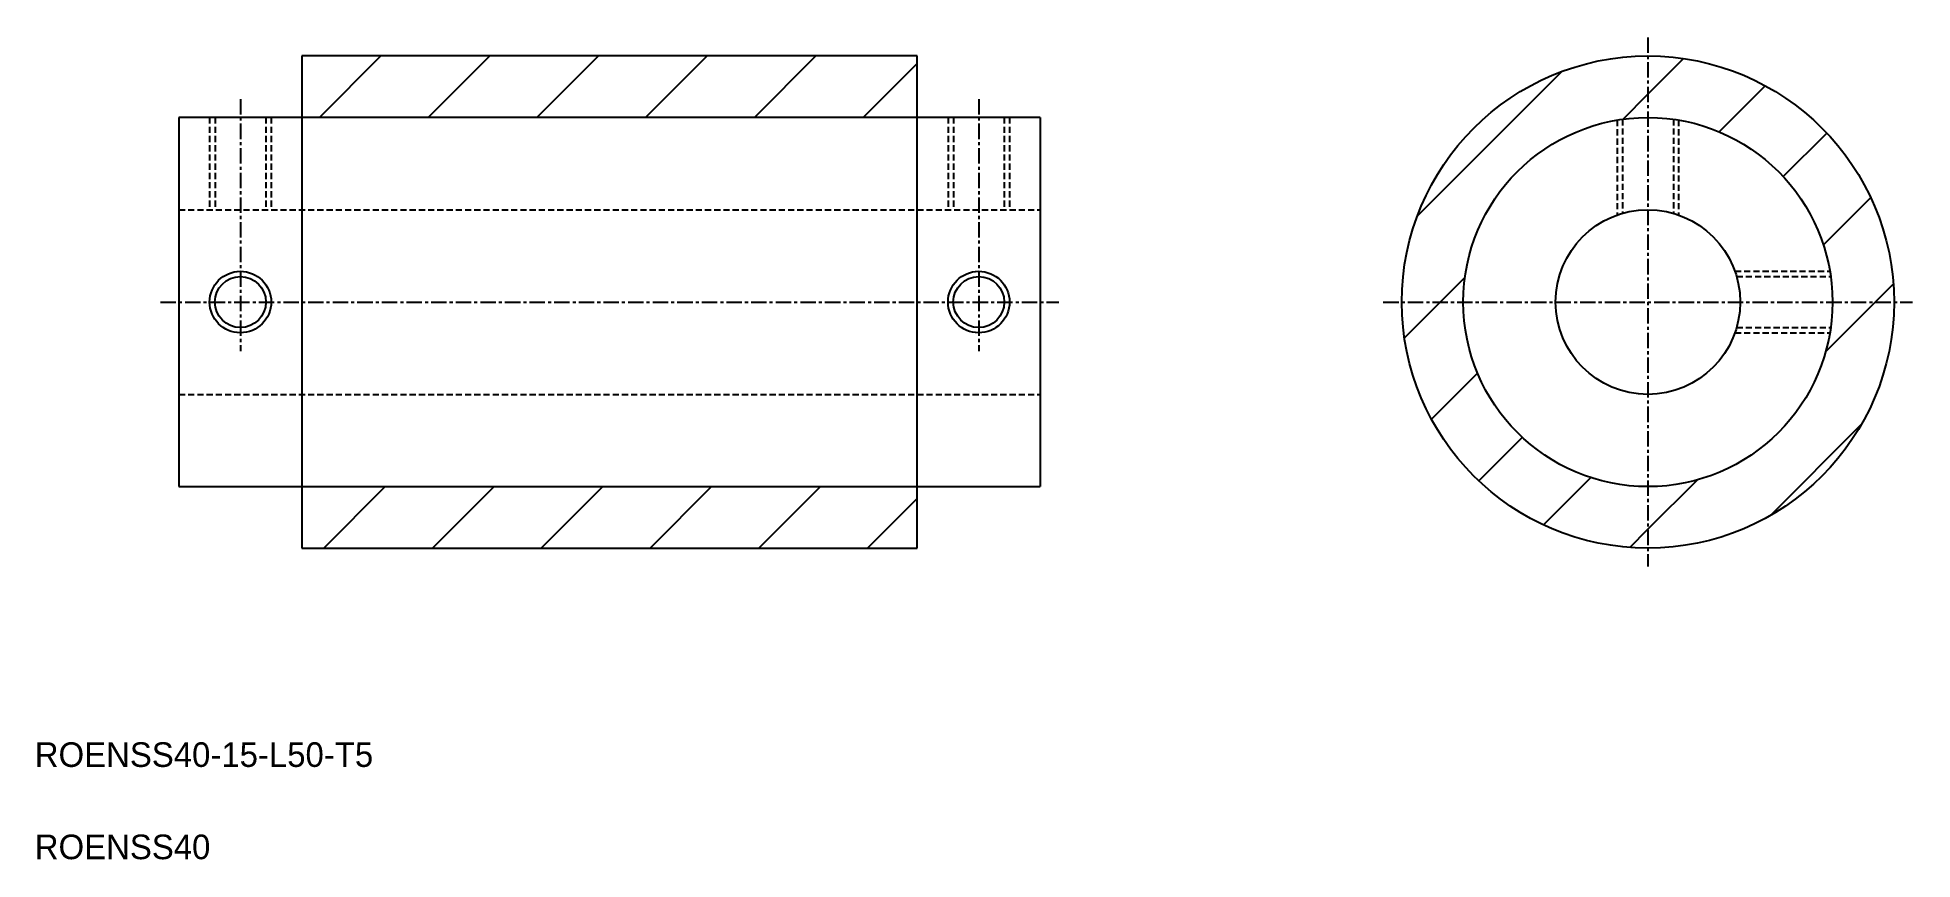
# Model space of a CAD drawing. Extents: x -86 to 66, y 371 to 438.
import ezdxf

# ---------------------------------------------------------------- set-up
doc = ezdxf.new("R2010")
doc.units = 0
doc.linetypes.add('CENTER', pattern=[2, 1.25, -0.25, 0.25, -0.25])
doc.linetypes.add('DASHED', pattern=[0.75, 0.5, -0.25])
doc.layers.get('0').update_dxf_attribs({"linetype": 'CONTINUOUS'})
doc.layers.add('CENTER', color=1, linetype='CENTER')

# ---------------------------------------------------------------- blocks, each defined once
blk = doc.blocks.new('*X2')
at = {"color": 0, "linetype": 'CONTINUOUS'}
for p, q in [((-63.38, 431.59), (-58.38, 436.59)), ((-54.54, 431.59), (-49.54, 436.59)), ((-45.7, 431.59), (-40.7, 436.59)), ((-36.87, 431.59), (-31.87, 436.59)), ((-28.03, 431.59), (-23.03, 436.59)), ((-19.19, 431.59), (-14.8, 435.98)), ((44.57, 433.48), (47.47, 436.38)), ((25.83, 423.58), (37.58, 435.33)), ((42.55, 431.45), (44.57, 433.48)), ((50.36, 430.43), (54.1, 434.17)), ((55.57, 426.8), (59.1, 430.33)), ((58.84, 421.23), (62.68, 425.08)), ((27.68, 416.59), (29.71, 418.62)), ((63.04, 416.59), (64.52, 418.07)), ((24.78, 413.69), (27.68, 416.59)), ((59.03, 412.58), (63.04, 416.59)), ((26.99, 407.06), (30.73, 410.8)), ((30.83, 402.06), (34.37, 405.6)), ((54.54, 399.25), (61.91, 406.63)), ((36.09, 398.48), (39.93, 402.33)), ((-63.03, 396.59), (-58.03, 401.59)), ((-54.19, 396.59), (-49.19, 401.59)), ((-45.35, 396.59), (-40.35, 401.59)), ((-36.51, 396.59), (-31.51, 401.59)), ((-27.67, 396.59), (-22.67, 401.59)), ((44.57, 398.13), (48.59, 402.14)), ((-18.83, 396.59), (-14.8, 400.63)), ((43.09, 396.65), (44.57, 398.13))]:
    blk.add_line(p, q, dxfattribs=at)

msp = doc.modelspace()

# ---------------------------------------------------------------- linework, layer by layer
at = {"color": 7, "linetype": 'CONTINUOUS'}
for p, q in [((-64.8, 436.59), (-64.8, 396.59)), ((-14.8, 436.59), (-64.8, 436.59)), ((-14.8, 396.59), (-14.8, 436.59)), ((-4.8, 431.59), (-74.8, 431.59)), ((-74.8, 431.59), (-74.8, 401.59)), ((-4.8, 431.59), (-4.8, 401.59)), ((-64.8, 416.59), (-64.8, 416.59)), ((-14.8, 416.59), (-14.8, 416.59)), ((-74.8, 401.59), (-4.8, 401.59)), ((-64.8, 396.59), (-14.8, 396.59))]:
    msp.add_line(p, q, dxfattribs=at)
at = {"color": 3, "linetype": 'DASHED'}
for p, q in [((-72.3, 431.59), (-72.3, 424.09)), ((-71.86, 431.59), (-71.86, 424.09)), ((-67.73, 431.59), (-67.73, 424.09)), ((-67.3, 431.59), (-67.3, 424.09)), ((-12.3, 431.59), (-12.3, 424.09)), ((-11.86, 431.59), (-11.86, 424.09)), ((-7.73, 431.59), (-7.73, 424.09)), ((-7.3, 431.59), (-7.3, 424.09)), ((42.07, 431.38), (42.07, 423.66)), ((42.51, 431.45), (42.51, 423.8)), ((46.64, 431.45), (46.64, 423.8)), ((47.07, 431.38), (47.07, 423.66)), ((-74.8, 424.09), (-4.8, 424.09)), ((51.64, 419.09), (59.36, 419.09)), ((51.78, 418.66), (59.43, 418.66)), ((51.78, 414.53), (59.43, 414.53)), ((51.64, 414.09), (59.36, 414.09)), ((-74.8, 409.09), (-4.8, 409.09))]:
    msp.add_line(p, q, dxfattribs=at)
at = {"color": 7, "linetype": 'CONTINUOUS'}
for centre, radius in [((44.57, 416.59), 20), ((44.57, 416.59), 15), ((44.57, 416.59), 7.5), ((-69.8, 416.59), 2.07), ((-9.8, 416.59), 2.07)]:
    msp.add_circle(centre, radius, dxfattribs=at)
at = {"color": 3, "linetype": 'CONTINUOUS'}
for centre in [(-69.8, 416.59), (-9.8, 416.59)]:
    msp.add_circle(centre, 2.5, dxfattribs=at)
at = {"layer": 'CENTER', "color": 1, "linetype": 'CENTER'}
for p, q in [((44.57, 438.09), (44.57, 395.09)), ((-69.8, 433.09), (-69.8, 412.59)), ((-9.8, 433.09), (-9.8, 412.59)), ((-76.3, 416.59), (-3.3, 416.59)), ((23.07, 416.59), (66.07, 416.59))]:
    msp.add_line(p, q, dxfattribs=at)

# ---------------------------------------------------------------- block references
at = {"color": 3, "linetype": 'CONTINUOUS'}
msp.add_blockref('*X2', (0, 0), dxfattribs=at)

# ---------------------------------------------------------------- texts
at = {"color": 7, "linetype": 'CONTINUOUS'}
for s, p in [('ROENSS40-15-L50-T5', (-86.51, 378.81)), ('ROENSS40', (-86.51, 371.31))]:
    msp.add_text(s, height=2, dxfattribs=at).set_placement(p)

doc.saveas('drawing.dxf')
